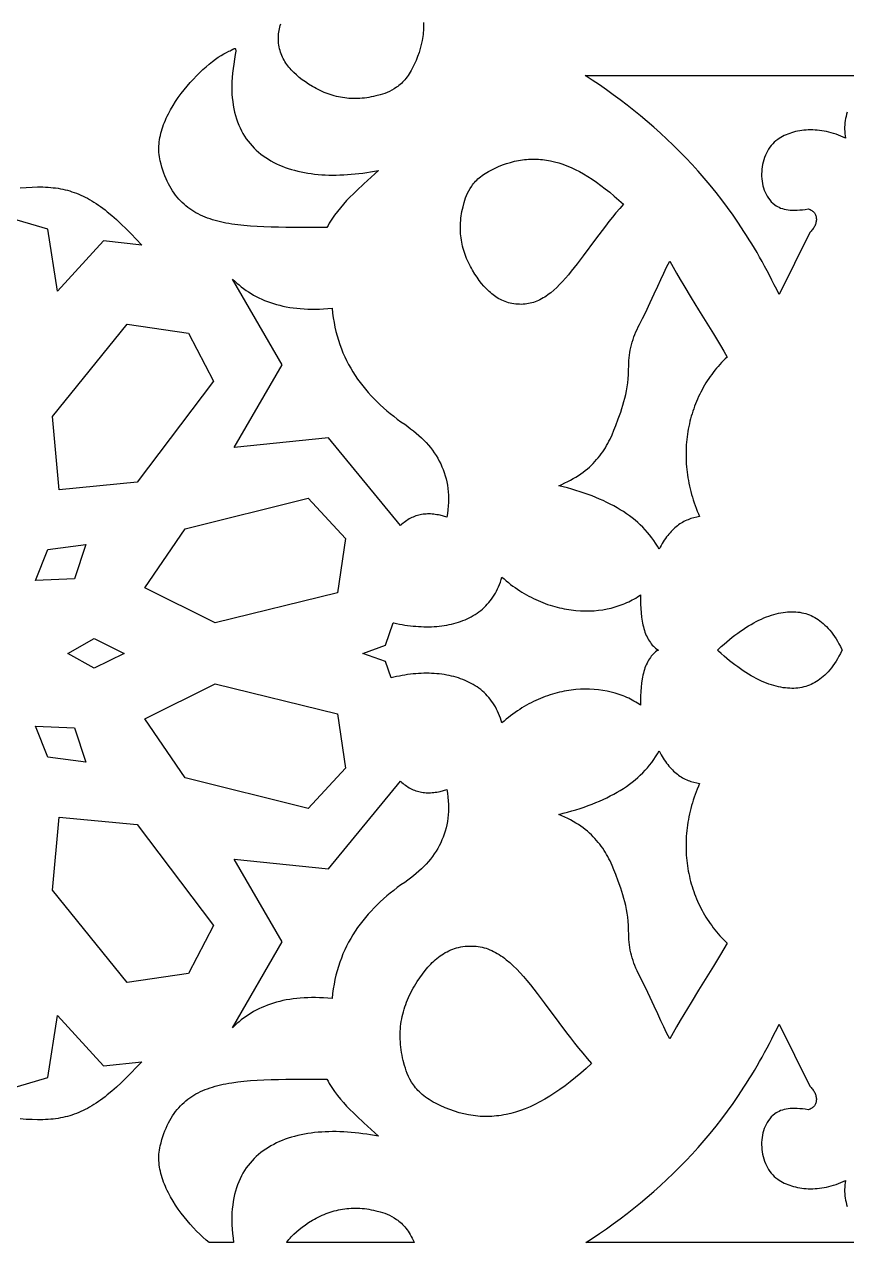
# Model space of a CAD drawing. Extents: x -575 to 575, y -425 to 425.
# Drawn here: x -467.9 to -411.5, y -365 to -281.5 of the extents above; entities that cross this region are included whole.
import ezdxf

# ---------------------------------------------------------------- set-up
doc = ezdxf.new("R2010")
doc.units = 0
doc.layers.add('LAYER_1', color=18, linetype='CONTINUOUS')

msp = doc.modelspace()

# ---------------------------------------------------------------- linework, layer by layer
at = {"layer": 'LAYER_1'}
for points in [[(-440.555, -281.396), (-440.552, -281.533), (-440.552, -281.669), (-440.556, -281.806), (-440.563, -281.943), (-440.573, -282.079), (-440.587, -282.216), (-440.604, -282.352), (-440.624, -282.489), (-440.648, -282.625), (-440.706, -282.899), (-440.776, -283.172), (-440.86, -283.446), (-440.957, -283.721), (-441.068, -283.997), (-441.191, -284.273), (-441.328, -284.551), (-441.396, -284.679), (-441.466, -284.802), (-441.538, -284.918), (-441.611, -285.028), (-441.686, -285.132), (-441.762, -285.231), (-441.839, -285.324), (-441.917, -285.412), (-441.995, -285.496), (-442.075, -285.574), (-442.155, -285.647), (-442.236, -285.716), (-442.318, -285.781), (-442.4, -285.841), (-442.564, -285.951), (-442.729, -286.046), (-442.893, -286.128), (-443.055, -286.199), (-443.216, -286.26), (-443.373, -286.312), (-443.527, -286.358), (-443.819, -286.434), (-443.978, -286.472), (-444.137, -286.505), (-444.294, -286.533), (-444.451, -286.557), (-444.606, -286.577), (-444.76, -286.593), (-444.913, -286.604), (-445.065, -286.612), (-445.216, -286.615), (-445.366, -286.614), (-445.515, -286.609), (-445.663, -286.6), (-445.81, -286.587), (-445.956, -286.57), (-446.101, -286.548), (-446.245, -286.524), (-446.388, -286.495), (-446.53, -286.462), (-446.671, -286.426), (-446.812, -286.385), (-446.951, -286.341), (-447.09, -286.294), (-447.227, -286.242), (-447.364, -286.187), (-447.5, -286.129), (-447.635, -286.067), (-447.769, -286.001), (-447.902, -285.932), (-448.035, -285.859), (-448.167, -285.783), (-448.428, -285.621), (-448.65, -285.471), (-448.865, -285.318), (-449.07, -285.16), (-449.265, -284.997), (-449.448, -284.828), (-449.536, -284.741), (-449.62, -284.652), (-449.701, -284.562), (-449.779, -284.47), (-449.854, -284.376), (-449.925, -284.28), (-449.993, -284.182), (-450.056, -284.082), (-450.117, -283.98), (-450.173, -283.876), (-450.225, -283.769), (-450.273, -283.66), (-450.317, -283.549), (-450.356, -283.435), (-450.391, -283.318), (-450.422, -283.199), (-450.448, -283.077), (-450.469, -282.952), (-450.486, -282.824), (-450.497, -282.693), (-450.504, -282.559), (-450.505, -282.423), (-450.501, -282.301), (-450.492, -282.181), (-450.478, -282.062), (-450.459, -281.945), (-450.434, -281.829), (-450.405, -281.714), (-450.371, -281.601), (-450.332, -281.488)], [(-411.513, -287.544), (-411.553, -287.687), (-411.589, -287.831), (-411.62, -287.976), (-411.645, -288.122), (-411.665, -288.269), (-411.679, -288.417), (-411.687, -288.566), (-411.689, -288.716), (-411.684, -288.867), (-411.672, -289.018), (-411.654, -289.171), (-411.628, -289.323), (-411.79, -289.249), (-411.952, -289.179), (-412.115, -289.115), (-412.277, -289.057), (-412.439, -289.004), (-412.602, -288.957), (-412.763, -288.915), (-412.924, -288.878), (-413.085, -288.846), (-413.245, -288.82), (-413.404, -288.798), (-413.561, -288.782), (-413.718, -288.77), (-413.873, -288.764), (-414.027, -288.762), (-414.179, -288.765), (-414.329, -288.773), (-414.477, -288.785), (-414.624, -288.802), (-414.768, -288.823), (-414.909, -288.85), (-415.049, -288.88), (-415.185, -288.915), (-415.319, -288.954), (-415.45, -288.997), (-415.578, -289.045), (-415.703, -289.096), (-415.824, -289.152), (-415.942, -289.211), (-416.056, -289.275), (-416.167, -289.342), (-416.274, -289.414), (-416.393, -289.504), (-416.507, -289.604), (-416.614, -289.711), (-416.714, -289.827), (-416.808, -289.95), (-416.895, -290.079), (-416.975, -290.214), (-417.048, -290.355), (-417.114, -290.501), (-417.173, -290.651), (-417.225, -290.805), (-417.269, -290.962), (-417.306, -291.122), (-417.336, -291.283), (-417.358, -291.446), (-417.373, -291.61), (-417.379, -291.775), (-417.378, -291.939), (-417.369, -292.102), (-417.351, -292.264), (-417.326, -292.423), (-417.292, -292.581), (-417.251, -292.735), (-417.2, -292.885), (-417.141, -293.031), (-417.074, -293.173), (-416.998, -293.308), (-416.913, -293.438), (-416.819, -293.561), (-416.716, -293.677), (-416.604, -293.786), (-416.483, -293.886), (-416.39, -293.952), (-416.291, -294.011), (-416.186, -294.064), (-416.074, -294.111), (-415.957, -294.152), (-415.832, -294.186), (-415.701, -294.213), (-415.563, -294.235), (-415.417, -294.25), (-415.265, -294.258), (-415.105, -294.26), (-414.937, -294.256), (-414.761, -294.245), (-414.577, -294.228), (-414.385, -294.204), (-414.184, -294.174), (-414.115, -294.196), (-414.051, -294.222), (-413.992, -294.251), (-413.937, -294.284), (-413.887, -294.32), (-413.841, -294.359), (-413.8, -294.4), (-413.763, -294.444), (-413.731, -294.49), (-413.703, -294.539), (-413.679, -294.589), (-413.66, -294.641), (-413.645, -294.695), (-413.634, -294.751), (-413.627, -294.807), (-413.624, -294.865), (-413.625, -294.924), (-413.629, -294.984), (-413.638, -295.044), (-413.651, -295.104), (-413.667, -295.165), (-413.687, -295.226), (-413.71, -295.287), (-413.737, -295.347), (-413.768, -295.407), (-413.802, -295.467), (-413.839, -295.525), (-413.88, -295.583), (-413.924, -295.639), (-413.972, -295.694), (-414.022, -295.747), (-414.076, -295.799), (-416.186, -300.031), (-416.345, -299.698), (-416.507, -299.369), (-416.67, -299.044), (-416.835, -298.722), (-417.002, -298.405), (-417.171, -298.091), (-417.342, -297.78), (-417.514, -297.474), (-417.688, -297.171), (-417.864, -296.872), (-418.042, -296.576), (-418.222, -296.284), (-418.403, -295.995), (-418.586, -295.71), (-418.956, -295.15), (-419.333, -294.603), (-419.717, -294.069), (-420.107, -293.548), (-420.502, -293.04), (-420.904, -292.544), (-421.312, -292.059), (-421.725, -291.587), (-422.144, -291.125), (-422.568, -290.675), (-422.997, -290.235), (-423.431, -289.806), (-423.871, -289.386), (-424.315, -288.977), (-424.763, -288.577), (-425.216, -288.186), (-425.674, -287.804), (-426.135, -287.431), (-426.601, -287.066), (-427.071, -286.709), (-427.544, -286.36), (-428.021, -286.018), (-428.501, -285.683), (-428.985, -285.356), (-429.472, -285.034), (-410.008, -285.034)], [(-468.201, -292.73), (-467.788, -292.697), (-467.391, -292.675), (-467.009, -292.666), (-466.824, -292.666), (-466.641, -292.67), (-466.462, -292.677), (-466.286, -292.687), (-466.112, -292.701), (-465.942, -292.718), (-465.773, -292.739), (-465.607, -292.763), (-465.444, -292.792), (-465.282, -292.824), (-465.122, -292.86), (-464.964, -292.9), (-464.807, -292.944), (-464.652, -292.992), (-464.498, -293.044), (-464.345, -293.1), (-464.193, -293.161), (-464.042, -293.226), (-463.892, -293.295), (-463.742, -293.369), (-463.592, -293.447), (-463.443, -293.53), (-463.293, -293.618), (-463.143, -293.71), (-462.993, -293.807), (-462.843, -293.909), (-462.692, -294.016), (-462.54, -294.128), (-462.387, -294.244), (-462.233, -294.366), (-461.921, -294.626), (-461.603, -294.907), (-461.277, -295.209), (-460.943, -295.534), (-460.598, -295.881), (-460.242, -296.252), (-459.874, -296.646), (-462.497, -296.36), (-465.635, -299.803), (-466.298, -295.555), (-474.191, -293.245)], [(-474.191, -356.004), (-466.298, -353.694), (-465.635, -349.447), (-462.497, -352.89), (-459.874, -352.604), (-460.242, -352.998), (-460.598, -353.369), (-460.943, -353.716), (-461.277, -354.041), (-461.603, -354.343), (-461.921, -354.624), (-462.233, -354.883), (-462.387, -355.005), (-462.54, -355.122), (-462.692, -355.234), (-462.843, -355.341), (-462.993, -355.443), (-463.143, -355.54), (-463.293, -355.632), (-463.443, -355.719), (-463.592, -355.802), (-463.742, -355.881), (-463.892, -355.955), (-464.042, -356.024), (-464.193, -356.089), (-464.345, -356.149), (-464.498, -356.206), (-464.652, -356.258), (-464.807, -356.306), (-464.964, -356.35), (-465.122, -356.39), (-465.282, -356.426), (-465.444, -356.458), (-465.607, -356.486), (-465.773, -356.511), (-465.942, -356.532), (-466.112, -356.549), (-466.286, -356.563), (-466.462, -356.573), (-466.641, -356.58), (-466.824, -356.583), (-467.009, -356.584), (-467.391, -356.574), (-467.788, -356.553), (-468.201, -356.519)], [(-410.037, -365), (-429.42, -365), (-428.985, -364.713), (-428.501, -364.385), (-428.021, -364.05), (-427.544, -363.708), (-427.071, -363.359), (-426.601, -363.002), (-426.135, -362.637), (-425.674, -362.264), (-425.216, -361.882), (-424.763, -361.491), (-424.315, -361.091), (-423.871, -360.682), (-423.431, -360.263), (-422.997, -359.833), (-422.568, -359.394), (-422.144, -358.943), (-421.725, -358.482), (-421.312, -358.009), (-420.904, -357.525), (-420.502, -357.028), (-420.107, -356.52), (-419.717, -355.999), (-419.333, -355.465), (-418.956, -354.919), (-418.586, -354.358), (-418.403, -354.073), (-418.222, -353.785), (-418.042, -353.492), (-417.864, -353.197), (-417.688, -352.897), (-417.514, -352.595), (-417.342, -352.288), (-417.171, -351.978), (-417.002, -351.664), (-416.835, -351.346), (-416.67, -351.025), (-416.507, -350.699), (-416.345, -350.37), (-416.186, -350.037), (-414.076, -354.27), (-414.022, -354.321), (-413.972, -354.375), (-413.924, -354.43), (-413.88, -354.486), (-413.839, -354.543), (-413.802, -354.602), (-413.768, -354.661), (-413.737, -354.721), (-413.71, -354.782), (-413.687, -354.842), (-413.667, -354.903), (-413.651, -354.964), (-413.638, -355.025), (-413.629, -355.085), (-413.625, -355.144), (-413.624, -355.203), (-413.627, -355.261), (-413.634, -355.318), (-413.645, -355.373), (-413.66, -355.427), (-413.679, -355.479), (-413.703, -355.53), (-413.731, -355.578), (-413.763, -355.625), (-413.8, -355.669), (-413.841, -355.71), (-413.887, -355.749), (-413.937, -355.784), (-413.992, -355.817), (-414.051, -355.846), (-414.115, -355.872), (-414.184, -355.895), (-414.385, -355.865), (-414.577, -355.841), (-414.761, -355.823), (-414.937, -355.813), (-415.105, -355.808), (-415.265, -355.81), (-415.417, -355.819), (-415.563, -355.834), (-415.701, -355.855), (-415.832, -355.883), (-415.957, -355.917), (-416.074, -355.957), (-416.186, -356.004), (-416.291, -356.057), (-416.39, -356.117), (-416.483, -356.182), (-416.604, -356.282), (-416.716, -356.391), (-416.819, -356.507), (-416.913, -356.63), (-416.998, -356.76), (-417.074, -356.896), (-417.141, -357.037), (-417.2, -357.183), (-417.251, -357.334), (-417.292, -357.488), (-417.326, -357.645), (-417.351, -357.805), (-417.369, -357.966), (-417.378, -358.13), (-417.379, -358.294), (-417.373, -358.458), (-417.358, -358.622), (-417.336, -358.785), (-417.306, -358.947), (-417.269, -359.106), (-417.225, -359.263), (-417.173, -359.417), (-417.114, -359.567), (-417.048, -359.713), (-416.975, -359.854), (-416.895, -359.989), (-416.808, -360.119), (-416.714, -360.241), (-416.614, -360.357), (-416.507, -360.465), (-416.393, -360.564), (-416.274, -360.655), (-416.167, -360.726), (-416.056, -360.793), (-415.942, -360.857), (-415.824, -360.917), (-415.703, -360.972), (-415.578, -361.024), (-415.45, -361.071), (-415.319, -361.115), (-415.185, -361.154), (-415.049, -361.188), (-414.909, -361.219), (-414.768, -361.245), (-414.624, -361.266), (-414.477, -361.283), (-414.329, -361.296), (-414.179, -361.304), (-414.027, -361.307), (-413.873, -361.305), (-413.718, -361.298), (-413.561, -361.287), (-413.404, -361.27), (-413.245, -361.249), (-413.085, -361.222), (-412.924, -361.191), (-412.763, -361.154), (-412.602, -361.112), (-412.439, -361.064), (-412.277, -361.011), (-412.115, -360.953), (-411.952, -360.889), (-411.79, -360.82), (-411.628, -360.745), (-411.654, -360.898), (-411.672, -361.05), (-411.684, -361.201), (-411.689, -361.352), (-411.687, -361.502), (-411.679, -361.651), (-411.665, -361.799), (-411.645, -361.947), (-411.62, -362.093), (-411.589, -362.238), (-411.553, -362.382), (-411.513, -362.524)]]:
    msp.add_lwpolyline(points, dxfattribs=at)
for points in [[(-453.475, -283.182), (-453.462, -283.187), (-453.452, -283.195), (-453.444, -283.207), (-453.432, -283.244), (-453.428, -283.299), (-453.431, -283.374), (-453.442, -283.473), (-453.459, -283.595), (-453.515, -283.923), (-453.568, -284.246), (-453.612, -284.562), (-453.647, -284.87), (-453.672, -285.171), (-453.688, -285.465), (-453.695, -285.751), (-453.693, -286.03), (-453.683, -286.301), (-453.663, -286.565), (-453.636, -286.822), (-453.6, -287.073), (-453.556, -287.315), (-453.504, -287.551), (-453.444, -287.78), (-453.377, -288.003), (-453.302, -288.218), (-453.22, -288.426), (-453.13, -288.628), (-453.033, -288.823), (-452.929, -289.012), (-452.819, -289.193), (-452.701, -289.369), (-452.578, -289.538), (-452.447, -289.7), (-452.311, -289.856), (-452.168, -290.006), (-452.02, -290.149), (-451.865, -290.287), (-451.705, -290.418), (-451.54, -290.543), (-451.369, -290.662), (-451.192, -290.775), (-451.011, -290.882), (-450.825, -290.983), (-450.634, -291.078), (-450.438, -291.167), (-450.238, -291.251), (-450.033, -291.329), (-449.824, -291.402), (-449.611, -291.469), (-449.394, -291.53), (-449.174, -291.586), (-448.949, -291.636), (-448.721, -291.681), (-448.49, -291.721), (-448.256, -291.756), (-448.018, -291.785), (-447.778, -291.809), (-447.535, -291.828), (-447.289, -291.842), (-447.04, -291.851), (-446.789, -291.855), (-446.537, -291.854), (-446.282, -291.849), (-446.025, -291.838), (-445.766, -291.823), (-445.506, -291.803), (-445.244, -291.779), (-444.98, -291.749), (-444.716, -291.716), (-444.451, -291.678), (-444.184, -291.635), (-443.917, -291.589), (-443.649, -291.537), (-444.149, -292.001), (-444.644, -292.455), (-445.129, -292.907), (-445.365, -293.135), (-445.597, -293.366), (-445.823, -293.602), (-446.043, -293.842), (-446.255, -294.088), (-446.459, -294.342), (-446.655, -294.604), (-446.749, -294.739), (-446.841, -294.876), (-446.93, -295.016), (-447.017, -295.159), (-447.1, -295.304), (-447.181, -295.453), (-449.457, -295.447), (-449.989, -295.442), (-450.505, -295.435), (-451.007, -295.423), (-451.493, -295.406), (-451.965, -295.382), (-452.421, -295.352), (-452.862, -295.313), (-453.288, -295.266), (-453.699, -295.208), (-453.899, -295.175), (-454.095, -295.139), (-454.287, -295.1), (-454.476, -295.058), (-454.66, -295.013), (-454.841, -294.964), (-455.018, -294.912), (-455.191, -294.856), (-455.361, -294.796), (-455.526, -294.733), (-455.688, -294.665), (-455.846, -294.593), (-456, -294.517), (-456.151, -294.437), (-456.297, -294.352), (-456.44, -294.263), (-456.579, -294.169), (-456.714, -294.07), (-456.845, -293.966), (-456.972, -293.856), (-457.096, -293.742), (-457.215, -293.622), (-457.331, -293.497), (-457.443, -293.366), (-457.551, -293.23), (-457.656, -293.087), (-457.756, -292.939), (-457.853, -292.784), (-457.946, -292.623), (-458.035, -292.456), (-458.12, -292.283), (-458.201, -292.102), (-458.278, -291.916), (-458.352, -291.722), (-458.421, -291.521), (-458.487, -291.313), (-458.549, -291.098), (-458.607, -290.876), (-458.638, -290.735), (-458.663, -290.594), (-458.682, -290.451), (-458.695, -290.307), (-458.701, -290.163), (-458.702, -290.018), (-458.697, -289.872), (-458.687, -289.725), (-458.671, -289.579), (-458.65, -289.431), (-458.624, -289.284), (-458.593, -289.136), (-458.557, -288.988), (-458.517, -288.84), (-458.472, -288.692), (-458.423, -288.544), (-458.369, -288.397), (-458.312, -288.25), (-458.25, -288.103), (-458.185, -287.957), (-458.117, -287.811), (-458.045, -287.666), (-457.891, -287.378), (-457.725, -287.095), (-457.549, -286.815), (-457.363, -286.541), (-457.168, -286.273), (-456.967, -286.012), (-456.76, -285.758), (-456.547, -285.511), (-456.332, -285.274), (-456.114, -285.047), (-455.895, -284.829), (-455.675, -284.623), (-455.458, -284.428), (-455.242, -284.245), (-455.03, -284.076), (-454.824, -283.92), (-454.623, -283.779), (-454.429, -283.653), (-454.244, -283.543), (-454.068, -283.449), (-453.904, -283.373), (-453.819, -283.335), (-453.743, -283.297), (-453.617, -283.23), (-453.566, -283.205), (-453.524, -283.188), (-453.489, -283.181)], [(-432.808, -290.761), (-432.671, -290.768), (-432.533, -290.778), (-432.396, -290.791), (-432.258, -290.807), (-432.121, -290.827), (-431.982, -290.851), (-431.844, -290.878), (-431.567, -290.941), (-431.288, -291.019), (-431.008, -291.11), (-430.726, -291.215), (-430.442, -291.334), (-430.157, -291.467), (-429.87, -291.614), (-429.58, -291.774), (-429.288, -291.949), (-428.993, -292.138), (-428.696, -292.341), (-428.396, -292.558), (-428.093, -292.789), (-427.786, -293.034), (-427.477, -293.294), (-427.164, -293.568), (-426.847, -293.856), (-427.108, -294.151), (-427.363, -294.448), (-427.61, -294.747), (-427.852, -295.047), (-428.088, -295.348), (-428.318, -295.648), (-428.764, -296.243), (-429.612, -297.393), (-430.02, -297.935), (-430.221, -298.196), (-430.422, -298.448), (-430.622, -298.691), (-430.821, -298.924), (-431.021, -299.146), (-431.222, -299.357), (-431.423, -299.555), (-431.626, -299.741), (-431.831, -299.913), (-431.935, -299.994), (-432.039, -300.07), (-432.143, -300.143), (-432.249, -300.212), (-432.355, -300.277), (-432.462, -300.338), (-432.57, -300.395), (-432.679, -300.447), (-432.789, -300.495), (-432.901, -300.539), (-433.013, -300.578), (-433.126, -300.612), (-433.241, -300.641), (-433.357, -300.665), (-433.474, -300.685), (-433.593, -300.699), (-433.713, -300.708), (-433.835, -300.712), (-433.972, -300.71), (-434.105, -300.704), (-434.236, -300.692), (-434.364, -300.676), (-434.489, -300.655), (-434.611, -300.629), (-434.73, -300.598), (-434.847, -300.563), (-434.961, -300.523), (-435.072, -300.48), (-435.181, -300.431), (-435.288, -300.379), (-435.392, -300.323), (-435.495, -300.263), (-435.595, -300.199), (-435.692, -300.132), (-435.788, -300.061), (-435.882, -299.986), (-435.974, -299.908), (-436.064, -299.827), (-436.153, -299.742), (-436.24, -299.655), (-436.409, -299.471), (-436.572, -299.276), (-436.73, -299.071), (-436.883, -298.857), (-437.033, -298.634), (-437.195, -298.373), (-437.271, -298.241), (-437.344, -298.109), (-437.413, -297.976), (-437.479, -297.841), (-437.541, -297.706), (-437.599, -297.57), (-437.654, -297.434), (-437.706, -297.296), (-437.753, -297.158), (-437.797, -297.018), (-437.838, -296.878), (-437.874, -296.737), (-437.907, -296.595), (-437.936, -296.452), (-437.961, -296.308), (-437.982, -296.163), (-437.999, -296.017), (-438.012, -295.87), (-438.021, -295.722), (-438.026, -295.573), (-438.027, -295.423), (-438.024, -295.272), (-438.017, -295.12), (-438.005, -294.967), (-437.989, -294.812), (-437.969, -294.657), (-437.945, -294.501), (-437.917, -294.343), (-437.884, -294.185), (-437.846, -294.025), (-437.77, -293.733), (-437.724, -293.58), (-437.672, -293.422), (-437.611, -293.262), (-437.54, -293.099), (-437.458, -292.935), (-437.363, -292.771), (-437.253, -292.606), (-437.193, -292.524), (-437.128, -292.443), (-437.059, -292.362), (-436.986, -292.282), (-436.908, -292.202), (-436.825, -292.123), (-436.736, -292.045), (-436.643, -291.968), (-436.544, -291.893), (-436.44, -291.818), (-436.33, -291.745), (-436.214, -291.673), (-436.091, -291.603), (-435.963, -291.534), (-435.685, -291.398), (-435.409, -291.274), (-435.133, -291.164), (-434.858, -291.067), (-434.584, -290.983), (-434.311, -290.912), (-434.038, -290.855), (-433.901, -290.831), (-433.765, -290.811), (-433.628, -290.793), (-433.491, -290.78), (-433.355, -290.769), (-433.218, -290.762), (-433.081, -290.759), (-432.945, -290.758)], [(-423.445, -298.171), (-423.209, -298.587), (-422.966, -299.005), (-422.718, -299.423), (-422.212, -300.259), (-421.697, -301.092), (-420.681, -302.735), (-420.196, -303.536), (-419.964, -303.93), (-419.739, -304.32), (-419.868, -304.443), (-419.994, -304.569), (-420.118, -304.697), (-420.238, -304.828), (-420.356, -304.96), (-420.471, -305.096), (-420.583, -305.233), (-420.692, -305.372), (-420.798, -305.514), (-420.902, -305.658), (-421.002, -305.803), (-421.1, -305.951), (-421.195, -306.101), (-421.286, -306.252), (-421.375, -306.406), (-421.461, -306.561), (-421.543, -306.718), (-421.623, -306.877), (-421.699, -307.037), (-421.772, -307.199), (-421.843, -307.363), (-421.91, -307.528), (-421.974, -307.695), (-422.034, -307.863), (-422.092, -308.032), (-422.146, -308.203), (-422.197, -308.375), (-422.245, -308.549), (-422.289, -308.724), (-422.331, -308.899), (-422.369, -309.076), (-422.403, -309.254), (-422.434, -309.434), (-422.462, -309.614), (-422.487, -309.795), (-422.508, -309.977), (-422.525, -310.159), (-422.539, -310.343), (-422.55, -310.527), (-422.557, -310.713), (-422.561, -310.898), (-422.561, -311.085), (-422.557, -311.272), (-422.55, -311.459), (-422.54, -311.647), (-422.525, -311.836), (-422.507, -312.025), (-422.486, -312.214), (-422.461, -312.404), (-422.432, -312.593), (-422.399, -312.784), (-422.363, -312.974), (-422.322, -313.164), (-422.279, -313.355), (-422.231, -313.545), (-422.179, -313.736), (-422.124, -313.926), (-422.065, -314.116), (-422.002, -314.307), (-421.934, -314.497), (-421.864, -314.686), (-421.789, -314.876), (-421.71, -315.065), (-421.627, -315.254), (-421.83, -315.289), (-422.03, -315.336), (-422.226, -315.395), (-422.323, -315.429), (-422.419, -315.466), (-422.514, -315.507), (-422.608, -315.551), (-422.702, -315.598), (-422.794, -315.648), (-422.885, -315.703), (-422.975, -315.76), (-423.064, -315.822), (-423.152, -315.887), (-423.24, -315.956), (-423.325, -316.028), (-423.41, -316.105), (-423.494, -316.186), (-423.577, -316.27), (-423.658, -316.359), (-423.738, -316.452), (-423.817, -316.549), (-423.895, -316.651), (-423.971, -316.757), (-424.047, -316.867), (-424.121, -316.982), (-424.193, -317.101), (-424.265, -317.225), (-424.335, -317.354), (-424.404, -317.488), (-424.519, -317.283), (-424.642, -317.084), (-424.772, -316.89), (-424.908, -316.7), (-425.052, -316.515), (-425.203, -316.335), (-425.36, -316.159), (-425.524, -315.988), (-425.695, -315.822), (-425.872, -315.66), (-426.056, -315.503), (-426.246, -315.35), (-426.442, -315.201), (-426.645, -315.056), (-426.854, -314.916), (-427.069, -314.78), (-427.29, -314.649), (-427.518, -314.521), (-427.751, -314.397), (-427.99, -314.278), (-428.235, -314.162), (-428.485, -314.05), (-428.741, -313.942), (-429.003, -313.838), (-429.27, -313.738), (-429.543, -313.641), (-429.821, -313.549), (-430.104, -313.459), (-430.393, -313.374), (-430.686, -313.291), (-430.985, -313.213), (-431.289, -313.137), (-431.073, -313.046), (-430.864, -312.951), (-430.664, -312.854), (-430.471, -312.754), (-430.286, -312.651), (-430.108, -312.545), (-429.938, -312.437), (-429.774, -312.326), (-429.617, -312.213), (-429.466, -312.097), (-429.321, -311.979), (-429.183, -311.858), (-429.05, -311.735), (-428.923, -311.61), (-428.802, -311.482), (-428.686, -311.353), (-428.575, -311.221), (-428.468, -311.087), (-428.367, -310.951), (-428.27, -310.813), (-428.177, -310.673), (-428.088, -310.532), (-428.003, -310.388), (-427.921, -310.243), (-427.843, -310.096), (-427.768, -309.947), (-427.627, -309.645), (-427.497, -309.337), (-427.375, -309.024), (-427.202, -308.555), (-427.037, -308.09), (-426.96, -307.856), (-426.886, -307.62), (-426.817, -307.38), (-426.753, -307.136), (-426.695, -306.887), (-426.643, -306.632), (-426.597, -306.368), (-426.559, -306.097), (-426.529, -305.816), (-426.507, -305.524), (-426.495, -305.221), (-426.491, -304.906), (-426.489, -304.732), (-426.48, -304.556), (-426.464, -304.378), (-426.442, -304.2), (-426.414, -304.021), (-426.38, -303.841), (-426.34, -303.661), (-426.294, -303.482), (-426.243, -303.303), (-426.187, -303.125), (-426.127, -302.948), (-426.061, -302.773), (-425.991, -302.599), (-425.916, -302.428), (-425.838, -302.26), (-425.755, -302.095), (-425.541, -301.675), (-425.347, -301.286), (-425.011, -300.591), (-424.732, -299.992), (-424.495, -299.468), (-424.285, -299.002), (-424.089, -298.574), (-423.89, -298.164), (-423.785, -297.961), (-423.674, -297.755)], [(-453.499, -299.118), (-453.352, -299.254), (-453.2, -299.385), (-453.044, -299.512), (-452.884, -299.634), (-452.72, -299.752), (-452.552, -299.865), (-452.38, -299.973), (-452.203, -300.076), (-452.022, -300.175), (-451.837, -300.268), (-451.647, -300.357), (-451.452, -300.44), (-451.253, -300.519), (-451.05, -300.592), (-450.841, -300.659), (-450.628, -300.722), (-450.41, -300.779), (-450.188, -300.831), (-449.96, -300.877), (-449.727, -300.917), (-449.49, -300.952), (-449.247, -300.981), (-448.999, -301.005), (-448.746, -301.022), (-448.487, -301.034), (-448.224, -301.04), (-447.955, -301.039), (-447.68, -301.033), (-447.4, -301.021), (-447.115, -301.002), (-446.824, -300.977), (-446.788, -301.31), (-446.744, -301.636), (-446.69, -301.956), (-446.628, -302.27), (-446.556, -302.578), (-446.477, -302.88), (-446.389, -303.176), (-446.292, -303.466), (-446.188, -303.75), (-446.075, -304.029), (-445.955, -304.302), (-445.827, -304.57), (-445.691, -304.833), (-445.548, -305.09), (-445.397, -305.342), (-445.24, -305.589), (-445.075, -305.831), (-444.903, -306.069), (-444.725, -306.301), (-444.54, -306.529), (-444.348, -306.752), (-444.15, -306.971), (-443.945, -307.186), (-443.735, -307.396), (-443.518, -307.602), (-443.296, -307.804), (-443.068, -308.001), (-442.834, -308.195), (-442.595, -308.385), (-442.35, -308.572), (-442.101, -308.754), (-441.846, -308.933), (-441.638, -309.081), (-441.436, -309.231), (-441.242, -309.383), (-441.054, -309.538), (-440.874, -309.696), (-440.7, -309.857), (-440.534, -310.021), (-440.375, -310.188), (-440.224, -310.357), (-440.08, -310.53), (-439.944, -310.707), (-439.815, -310.886), (-439.694, -311.069), (-439.581, -311.256), (-439.475, -311.446), (-439.377, -311.64), (-439.288, -311.837), (-439.206, -312.039), (-439.133, -312.244), (-439.067, -312.453), (-439.01, -312.666), (-438.961, -312.884), (-438.921, -313.105), (-438.889, -313.331), (-438.865, -313.562), (-438.851, -313.796), (-438.845, -314.036), (-438.847, -314.279), (-438.859, -314.528), (-438.879, -314.781), (-438.908, -315.04), (-438.947, -315.303), (-439.181, -315.228), (-439.41, -315.168), (-439.523, -315.143), (-439.634, -315.123), (-439.745, -315.105), (-439.854, -315.092), (-439.962, -315.082), (-440.069, -315.075), (-440.175, -315.073), (-440.28, -315.074), (-440.383, -315.078), (-440.485, -315.086), (-440.586, -315.098), (-440.686, -315.114), (-440.784, -315.133), (-440.882, -315.156), (-440.978, -315.182), (-441.073, -315.212), (-441.167, -315.246), (-441.26, -315.284), (-441.351, -315.325), (-441.441, -315.369), (-441.531, -315.418), (-441.619, -315.47), (-441.705, -315.525), (-441.791, -315.585), (-441.875, -315.648), (-441.958, -315.714), (-442.04, -315.784), (-442.121, -315.858), (-447.059, -309.861), (-453.525, -310.528), (-450.233, -304.864), (-453.643, -298.978)], [(-456.66, -302.686), (-454.96, -305.982), (-460.182, -312.889), (-465.537, -313.412), (-465.994, -308.404), (-460.859, -302.069)], [(-445.903, -316.749), (-446.441, -320.474), (-454.845, -322.537), (-459.667, -320.133), (-456.901, -316.087), (-448.456, -313.993)], [(-464.473, -319.514), (-467.163, -319.634), (-466.305, -317.506), (-463.697, -317.169)], [(-435.034, -319.53), (-434.885, -319.656), (-434.734, -319.778), (-434.582, -319.897), (-434.428, -320.011), (-434.274, -320.122), (-434.119, -320.228), (-433.963, -320.331), (-433.806, -320.429), (-433.649, -320.524), (-433.491, -320.615), (-433.332, -320.703), (-433.172, -320.786), (-433.012, -320.866), (-432.852, -320.942), (-432.691, -321.014), (-432.53, -321.083), (-432.368, -321.148), (-432.207, -321.209), (-432.045, -321.267), (-431.883, -321.321), (-431.721, -321.371), (-431.559, -321.418), (-431.397, -321.462), (-431.235, -321.502), (-431.074, -321.539), (-430.912, -321.572), (-430.751, -321.602), (-430.431, -321.651), (-430.112, -321.687), (-429.796, -321.71), (-429.482, -321.72), (-429.172, -321.717), (-428.866, -321.702), (-428.565, -321.674), (-428.268, -321.634), (-427.976, -321.582), (-427.691, -321.519), (-427.412, -321.444), (-427.139, -321.357), (-426.874, -321.26), (-426.744, -321.207), (-426.616, -321.151), (-426.49, -321.093), (-426.367, -321.032), (-426.245, -320.968), (-426.126, -320.902), (-426.009, -320.833), (-425.895, -320.762), (-425.782, -320.688), (-425.673, -320.612), (-425.679, -320.933), (-425.677, -321.247), (-425.664, -321.553), (-425.642, -321.85), (-425.61, -322.138), (-425.567, -322.414), (-425.542, -322.548), (-425.514, -322.679), (-425.482, -322.807), (-425.448, -322.932), (-425.412, -323.053), (-425.372, -323.171), (-425.329, -323.285), (-425.283, -323.395), (-425.234, -323.502), (-425.182, -323.605), (-425.126, -323.703), (-425.068, -323.798), (-425.006, -323.888), (-424.941, -323.974), (-424.872, -324.055), (-424.8, -324.132), (-424.724, -324.204), (-424.645, -324.271), (-424.563, -324.333), (-424.476, -324.39), (-424.453, -324.39), (-424.465, -324.398), (-424.453, -324.405), (-424.476, -324.405), (-424.563, -324.462), (-424.645, -324.524), (-424.724, -324.592), (-424.8, -324.664), (-424.872, -324.74), (-424.941, -324.822), (-425.006, -324.907), (-425.068, -324.998), (-425.126, -325.092), (-425.182, -325.191), (-425.234, -325.293), (-425.283, -325.4), (-425.329, -325.511), (-425.372, -325.625), (-425.412, -325.742), (-425.448, -325.864), (-425.482, -325.988), (-425.514, -326.116), (-425.542, -326.247), (-425.567, -326.381), (-425.61, -326.658), (-425.642, -326.945), (-425.664, -327.242), (-425.677, -327.549), (-425.679, -327.863), (-425.673, -328.184), (-425.782, -328.108), (-425.895, -328.034), (-426.009, -327.962), (-426.126, -327.893), (-426.245, -327.827), (-426.367, -327.763), (-426.49, -327.702), (-426.616, -327.644), (-426.744, -327.589), (-426.874, -327.536), (-427.139, -327.438), (-427.412, -327.352), (-427.691, -327.277), (-427.976, -327.213), (-428.268, -327.161), (-428.565, -327.121), (-428.866, -327.094), (-429.172, -327.078), (-429.482, -327.076), (-429.796, -327.086), (-430.112, -327.109), (-430.431, -327.145), (-430.751, -327.194), (-430.912, -327.224), (-431.074, -327.257), (-431.235, -327.293), (-431.397, -327.333), (-431.559, -327.377), (-431.721, -327.424), (-431.883, -327.475), (-432.045, -327.529), (-432.207, -327.586), (-432.368, -327.648), (-432.53, -327.713), (-432.691, -327.781), (-432.852, -327.854), (-433.012, -327.93), (-433.172, -328.009), (-433.332, -328.093), (-433.491, -328.18), (-433.649, -328.271), (-433.806, -328.366), (-433.963, -328.465), (-434.119, -328.567), (-434.274, -328.674), (-434.428, -328.784), (-434.582, -328.899), (-434.734, -329.017), (-434.885, -329.139), (-435.034, -329.266), (-435.183, -329.396), (-435.231, -329.225), (-435.285, -329.058), (-435.343, -328.896), (-435.407, -328.739), (-435.475, -328.587), (-435.548, -328.439), (-435.625, -328.296), (-435.707, -328.157), (-435.794, -328.023), (-435.885, -327.893), (-435.98, -327.768), (-436.08, -327.648), (-436.183, -327.531), (-436.291, -327.42), (-436.402, -327.313), (-436.517, -327.21), (-436.636, -327.111), (-436.758, -327.017), (-436.884, -326.927), (-437.014, -326.842), (-437.147, -326.761), (-437.282, -326.684), (-437.422, -326.611), (-437.564, -326.542), (-437.709, -326.478), (-437.857, -326.417), (-438.008, -326.361), (-438.161, -326.309), (-438.317, -326.261), (-438.475, -326.217), (-438.636, -326.177), (-438.799, -326.141), (-438.965, -326.108), (-439.132, -326.08), (-439.301, -326.056), (-439.473, -326.036), (-439.646, -326.019), (-439.821, -326.006), (-439.997, -325.997), (-440.175, -325.992), (-440.355, -325.991), (-440.536, -325.993), (-440.718, -325.999), (-440.901, -326.009), (-441.085, -326.022), (-441.271, -326.039), (-441.457, -326.06), (-441.644, -326.084), (-441.832, -326.112), (-442.02, -326.143), (-442.209, -326.178), (-442.398, -326.216), (-442.587, -326.257), (-442.776, -326.302), (-443.167, -325.175), (-444.722, -324.625), (-443.167, -324.075), (-442.63, -322.528), (-442.587, -322.538), (-442.398, -322.58), (-442.209, -322.618), (-442.02, -322.653), (-441.832, -322.684), (-441.644, -322.711), (-441.457, -322.736), (-441.271, -322.756), (-441.085, -322.773), (-440.901, -322.786), (-440.718, -322.796), (-440.536, -322.802), (-440.355, -322.805), (-440.175, -322.803), (-439.997, -322.798), (-439.821, -322.789), (-439.646, -322.776), (-439.473, -322.76), (-439.301, -322.739), (-439.132, -322.715), (-438.965, -322.687), (-438.799, -322.655), (-438.636, -322.619), (-438.475, -322.579), (-438.317, -322.535), (-438.161, -322.487), (-438.008, -322.434), (-437.857, -322.378), (-437.709, -322.318), (-437.564, -322.253), (-437.422, -322.185), (-437.282, -322.112), (-437.147, -322.035), (-437.014, -321.954), (-436.884, -321.868), (-436.758, -321.778), (-436.636, -321.684), (-436.517, -321.586), (-436.402, -321.483), (-436.291, -321.376), (-436.183, -321.264), (-436.08, -321.148), (-435.98, -321.027), (-435.885, -320.902), (-435.794, -320.773), (-435.707, -320.639), (-435.625, -320.5), (-435.548, -320.357), (-435.475, -320.209), (-435.407, -320.056), (-435.343, -319.899), (-435.285, -319.737), (-435.231, -319.57), (-435.183, -319.399)], [(-415.163, -321.773), (-415.022, -321.781), (-414.884, -321.795), (-414.748, -321.814), (-414.615, -321.838), (-414.484, -321.868), (-414.355, -321.903), (-414.227, -321.944), (-414.102, -321.99), (-413.978, -322.042), (-413.856, -322.1), (-413.735, -322.164), (-413.616, -322.234), (-413.497, -322.31), (-413.38, -322.393), (-413.264, -322.483), (-413.149, -322.58), (-413.035, -322.684), (-412.922, -322.795), (-412.811, -322.914), (-412.701, -323.041), (-412.592, -323.176), (-412.485, -323.319), (-412.379, -323.47), (-412.276, -323.63), (-412.174, -323.798), (-412.075, -323.976), (-411.978, -324.162), (-411.883, -324.357), (-411.865, -324.398), (-411.883, -324.438), (-411.978, -324.634), (-412.075, -324.82), (-412.174, -324.997), (-412.276, -325.166), (-412.379, -325.325), (-412.485, -325.477), (-412.592, -325.62), (-412.701, -325.755), (-412.811, -325.882), (-412.922, -326.001), (-413.035, -326.112), (-413.149, -326.216), (-413.264, -326.312), (-413.38, -326.402), (-413.497, -326.485), (-413.616, -326.561), (-413.735, -326.631), (-413.856, -326.695), (-413.978, -326.753), (-414.102, -326.805), (-414.227, -326.852), (-414.355, -326.892), (-414.484, -326.928), (-414.615, -326.957), (-414.748, -326.982), (-414.884, -327.001), (-415.022, -327.014), (-415.163, -327.022), (-415.306, -327.025), (-415.451, -327.021), (-415.6, -327.012), (-415.75, -326.998), (-415.904, -326.977), (-416.06, -326.951), (-416.218, -326.919), (-416.379, -326.88), (-416.543, -326.836), (-416.708, -326.785), (-416.876, -326.728), (-417.046, -326.665), (-417.218, -326.596), (-417.391, -326.521), (-417.567, -326.439), (-417.744, -326.351), (-417.922, -326.256), (-418.102, -326.156), (-418.283, -326.049), (-418.466, -325.935), (-418.649, -325.816), (-418.834, -325.69), (-419.019, -325.558), (-419.204, -325.42), (-419.391, -325.276), (-419.578, -325.126), (-419.765, -324.969), (-419.952, -324.807), (-420.14, -324.638), (-420.328, -324.464), (-420.397, -324.398), (-420.328, -324.331), (-420.14, -324.157), (-419.952, -323.989), (-419.765, -323.826), (-419.578, -323.67), (-419.391, -323.519), (-419.204, -323.375), (-419.019, -323.237), (-418.834, -323.105), (-418.649, -322.98), (-418.466, -322.86), (-418.283, -322.747), (-418.102, -322.64), (-417.922, -322.539), (-417.744, -322.445), (-417.567, -322.357), (-417.391, -322.275), (-417.218, -322.199), (-417.046, -322.13), (-416.876, -322.067), (-416.708, -322.01), (-416.543, -321.96), (-416.379, -321.915), (-416.218, -321.877), (-416.06, -321.844), (-415.904, -321.818), (-415.75, -321.798), (-415.6, -321.783), (-415.451, -321.774), (-415.306, -321.771)], [(-461.071, -324.625), (-463.124, -325.645), (-464.931, -324.625), (-463.124, -323.605)], [(-446.441, -328.775), (-445.903, -332.501), (-448.456, -335.257), (-456.901, -333.163), (-459.667, -329.117), (-454.845, -326.713)], [(-464.473, -329.736), (-463.697, -332.081), (-466.305, -331.744), (-467.163, -329.616)], [(-424.335, -331.441), (-424.265, -331.57), (-424.193, -331.694), (-424.121, -331.814), (-424.047, -331.929), (-423.971, -332.039), (-423.895, -332.145), (-423.817, -332.246), (-423.738, -332.343), (-423.658, -332.436), (-423.577, -332.525), (-423.494, -332.61), (-423.41, -332.69), (-423.325, -332.767), (-423.24, -332.84), (-423.152, -332.909), (-423.064, -332.974), (-422.975, -333.035), (-422.885, -333.093), (-422.794, -333.147), (-422.702, -333.198), (-422.608, -333.245), (-422.514, -333.289), (-422.419, -333.329), (-422.323, -333.366), (-422.226, -333.4), (-422.03, -333.459), (-421.83, -333.506), (-421.627, -333.542), (-421.71, -333.731), (-421.789, -333.92), (-421.864, -334.109), (-421.934, -334.299), (-422.002, -334.489), (-422.065, -334.679), (-422.124, -334.87), (-422.179, -335.06), (-422.231, -335.25), (-422.279, -335.441), (-422.322, -335.631), (-422.363, -335.822), (-422.399, -336.012), (-422.432, -336.202), (-422.461, -336.392), (-422.486, -336.581), (-422.507, -336.771), (-422.525, -336.96), (-422.54, -337.148), (-422.55, -337.336), (-422.557, -337.524), (-422.561, -337.711), (-422.561, -337.897), (-422.557, -338.083), (-422.55, -338.268), (-422.539, -338.452), (-422.525, -338.636), (-422.508, -338.819), (-422.487, -339.001), (-422.462, -339.182), (-422.434, -339.362), (-422.403, -339.541), (-422.369, -339.719), (-422.331, -339.896), (-422.289, -340.072), (-422.245, -340.247), (-422.197, -340.42), (-422.146, -340.592), (-422.092, -340.763), (-422.034, -340.933), (-421.974, -341.101), (-421.91, -341.267), (-421.843, -341.433), (-421.772, -341.596), (-421.699, -341.758), (-421.623, -341.919), (-421.543, -342.077), (-421.461, -342.234), (-421.375, -342.39), (-421.286, -342.543), (-421.195, -342.695), (-421.1, -342.844), (-421.002, -342.992), (-420.902, -343.138), (-420.798, -343.282), (-420.692, -343.423), (-420.583, -343.563), (-420.471, -343.7), (-420.356, -343.835), (-420.238, -343.968), (-420.118, -344.098), (-419.994, -344.227), (-419.868, -344.352), (-419.739, -344.476), (-419.964, -344.865), (-420.196, -345.259), (-420.681, -346.061), (-421.697, -347.703), (-422.212, -348.536), (-422.718, -349.372), (-422.966, -349.791), (-423.209, -350.208), (-423.445, -350.625), (-423.674, -351.04), (-423.785, -350.834), (-423.89, -350.631), (-424.089, -350.222), (-424.285, -349.794), (-424.495, -349.327), (-424.732, -348.804), (-425.011, -348.204), (-425.347, -347.51), (-425.541, -347.121), (-425.755, -346.701), (-425.838, -346.535), (-425.916, -346.367), (-425.991, -346.196), (-426.061, -346.023), (-426.127, -345.848), (-426.187, -345.671), (-426.243, -345.493), (-426.294, -345.314), (-426.34, -345.134), (-426.38, -344.954), (-426.414, -344.775), (-426.442, -344.596), (-426.464, -344.417), (-426.48, -344.24), (-426.489, -344.064), (-426.491, -343.89), (-426.495, -343.574), (-426.507, -343.271), (-426.529, -342.979), (-426.559, -342.698), (-426.597, -342.427), (-426.643, -342.164), (-426.695, -341.908), (-426.753, -341.659), (-426.817, -341.415), (-426.886, -341.176), (-426.96, -340.939), (-427.037, -340.705), (-427.202, -340.24), (-427.375, -339.772), (-427.497, -339.458), (-427.627, -339.15), (-427.768, -338.848), (-427.843, -338.699), (-427.921, -338.552), (-428.003, -338.407), (-428.088, -338.264), (-428.177, -338.122), (-428.27, -337.982), (-428.367, -337.844), (-428.468, -337.709), (-428.575, -337.575), (-428.686, -337.443), (-428.802, -337.313), (-428.923, -337.186), (-429.05, -337.06), (-429.183, -336.938), (-429.321, -336.817), (-429.466, -336.699), (-429.617, -336.583), (-429.774, -336.469), (-429.938, -336.359), (-430.108, -336.25), (-430.286, -336.145), (-430.471, -336.042), (-430.664, -335.942), (-430.864, -335.844), (-431.073, -335.75), (-431.289, -335.658), (-430.985, -335.583), (-430.686, -335.504), (-430.393, -335.422), (-430.104, -335.336), (-429.821, -335.247), (-429.543, -335.154), (-429.27, -335.057), (-429.003, -334.957), (-428.741, -334.853), (-428.485, -334.745), (-428.235, -334.634), (-427.99, -334.518), (-427.751, -334.398), (-427.518, -334.275), (-427.29, -334.147), (-427.069, -334.015), (-426.854, -333.879), (-426.645, -333.739), (-426.442, -333.595), (-426.246, -333.446), (-426.056, -333.293), (-425.872, -333.135), (-425.695, -332.973), (-425.524, -332.807), (-425.36, -332.636), (-425.203, -332.461), (-425.052, -332.28), (-424.908, -332.095), (-424.772, -331.906), (-424.642, -331.711), (-424.519, -331.512), (-424.404, -331.308)], [(-442.04, -333.466), (-441.958, -333.536), (-441.875, -333.602), (-441.791, -333.665), (-441.705, -333.725), (-441.619, -333.78), (-441.531, -333.832), (-441.441, -333.88), (-441.351, -333.925), (-441.26, -333.966), (-441.167, -334.004), (-441.073, -334.037), (-440.978, -334.068), (-440.882, -334.094), (-440.784, -334.117), (-440.686, -334.136), (-440.586, -334.151), (-440.485, -334.163), (-440.383, -334.172), (-440.28, -334.176), (-440.175, -334.177), (-440.069, -334.174), (-439.962, -334.168), (-439.854, -334.158), (-439.745, -334.144), (-439.634, -334.127), (-439.523, -334.106), (-439.41, -334.082), (-439.181, -334.022), (-438.947, -333.947), (-438.908, -334.21), (-438.879, -334.468), (-438.859, -334.722), (-438.847, -334.97), (-438.845, -335.214), (-438.851, -335.453), (-438.865, -335.688), (-438.889, -335.918), (-438.921, -336.144), (-438.961, -336.366), (-439.01, -336.583), (-439.067, -336.797), (-439.133, -337.006), (-439.206, -337.211), (-439.288, -337.412), (-439.377, -337.61), (-439.475, -337.804), (-439.581, -337.994), (-439.694, -338.18), (-439.815, -338.363), (-439.944, -338.543), (-440.08, -338.719), (-440.224, -338.892), (-440.375, -339.062), (-440.534, -339.229), (-440.7, -339.393), (-440.874, -339.554), (-441.054, -339.711), (-441.242, -339.867), (-441.436, -340.019), (-441.638, -340.169), (-441.846, -340.316), (-442.101, -340.495), (-442.35, -340.678), (-442.595, -340.864), (-442.834, -341.055), (-443.068, -341.248), (-443.296, -341.446), (-443.518, -341.648), (-443.735, -341.854), (-443.945, -342.064), (-444.15, -342.279), (-444.348, -342.497), (-444.54, -342.721), (-444.725, -342.949), (-444.903, -343.181), (-445.075, -343.418), (-445.24, -343.661), (-445.397, -343.908), (-445.548, -344.16), (-445.691, -344.417), (-445.827, -344.68), (-445.955, -344.948), (-446.075, -345.221), (-446.188, -345.5), (-446.292, -345.784), (-446.389, -346.074), (-446.477, -346.37), (-446.556, -346.672), (-446.628, -346.98), (-446.69, -347.294), (-446.744, -347.614), (-446.788, -347.94), (-446.824, -348.273), (-447.115, -348.248), (-447.4, -348.229), (-447.68, -348.217), (-447.955, -348.21), (-448.224, -348.21), (-448.487, -348.216), (-448.746, -348.228), (-448.999, -348.245), (-449.247, -348.269), (-449.49, -348.298), (-449.727, -348.333), (-449.96, -348.373), (-450.188, -348.419), (-450.41, -348.471), (-450.628, -348.528), (-450.841, -348.59), (-451.05, -348.658), (-451.253, -348.731), (-451.452, -348.81), (-451.647, -348.893), (-451.837, -348.981), (-452.022, -349.075), (-452.203, -349.173), (-452.38, -349.277), (-452.552, -349.385), (-452.72, -349.498), (-452.884, -349.615), (-453.044, -349.738), (-453.2, -349.865), (-453.352, -349.996), (-453.499, -350.132), (-453.643, -350.272), (-450.233, -344.386), (-453.525, -338.722), (-447.059, -339.389), (-442.121, -333.392)], [(-460.182, -336.361), (-454.96, -343.267), (-456.66, -346.564), (-460.859, -347.181), (-465.994, -340.846), (-465.537, -335.838)], [(-437.091, -344.68), (-436.95, -344.691), (-436.81, -344.707), (-436.673, -344.73), (-436.536, -344.759), (-436.402, -344.793), (-436.269, -344.833), (-436.137, -344.879), (-436.006, -344.93), (-435.877, -344.986), (-435.749, -345.047), (-435.622, -345.114), (-435.497, -345.185), (-435.372, -345.262), (-435.248, -345.343), (-435.125, -345.428), (-435.003, -345.519), (-434.882, -345.613), (-434.641, -345.815), (-434.402, -346.033), (-434.166, -346.266), (-433.93, -346.514), (-433.696, -346.775), (-433.461, -347.048), (-433.227, -347.333), (-432.992, -347.629), (-432.755, -347.935), (-432.276, -348.571), (-431.281, -349.922), (-430.757, -350.62), (-430.487, -350.972), (-430.21, -351.325), (-429.926, -351.678), (-429.635, -352.029), (-429.337, -352.378), (-429.03, -352.724), (-429.402, -353.062), (-429.769, -353.384), (-430.133, -353.689), (-430.493, -353.977), (-430.848, -354.248), (-431.201, -354.503), (-431.55, -354.741), (-431.896, -354.962), (-432.239, -355.168), (-432.579, -355.356), (-432.916, -355.528), (-433.251, -355.684), (-433.584, -355.824), (-433.915, -355.947), (-434.244, -356.054), (-434.571, -356.145), (-434.897, -356.22), (-435.059, -356.252), (-435.221, -356.279), (-435.383, -356.303), (-435.544, -356.322), (-435.706, -356.338), (-435.867, -356.349), (-436.028, -356.357), (-436.189, -356.361), (-436.349, -356.36), (-436.51, -356.356), (-436.67, -356.348), (-436.83, -356.335), (-436.991, -356.319), (-437.151, -356.299), (-437.311, -356.275), (-437.472, -356.247), (-437.792, -356.18), (-438.114, -356.097), (-438.435, -355.998), (-438.758, -355.884), (-439.081, -355.755), (-439.406, -355.61), (-439.732, -355.45), (-439.883, -355.369), (-440.026, -355.287), (-440.163, -355.202), (-440.292, -355.116), (-440.415, -355.029), (-440.53, -354.94), (-440.64, -354.85), (-440.743, -354.758), (-440.841, -354.666), (-440.933, -354.572), (-441.019, -354.478), (-441.1, -354.383), (-441.176, -354.287), (-441.247, -354.191), (-441.375, -353.998), (-441.487, -353.805), (-441.584, -353.612), (-441.667, -353.421), (-441.738, -353.233), (-441.8, -353.048), (-441.853, -352.868), (-441.943, -352.525), (-441.987, -352.338), (-442.025, -352.152), (-442.059, -351.967), (-442.087, -351.783), (-442.111, -351.601), (-442.129, -351.42), (-442.143, -351.24), (-442.151, -351.062), (-442.155, -350.885), (-442.154, -350.709), (-442.148, -350.534), (-442.137, -350.36), (-442.122, -350.187), (-442.102, -350.016), (-442.077, -349.846), (-442.048, -349.677), (-442.014, -349.509), (-441.976, -349.342), (-441.933, -349.176), (-441.886, -349.012), (-441.834, -348.848), (-441.778, -348.685), (-441.718, -348.524), (-441.653, -348.363), (-441.584, -348.204), (-441.511, -348.045), (-441.434, -347.888), (-441.353, -347.731), (-441.268, -347.576), (-441.179, -347.421), (-440.988, -347.115), (-440.813, -346.853), (-440.632, -346.601), (-440.447, -346.361), (-440.255, -346.132), (-440.057, -345.916), (-439.955, -345.814), (-439.851, -345.714), (-439.745, -345.619), (-439.637, -345.528), (-439.527, -345.44), (-439.414, -345.357), (-439.299, -345.277), (-439.182, -345.202), (-439.062, -345.132), (-438.94, -345.066), (-438.815, -345.005), (-438.686, -344.948), (-438.556, -344.897), (-438.422, -344.85), (-438.285, -344.809), (-438.145, -344.773), (-438.001, -344.743), (-437.855, -344.718), (-437.705, -344.698), (-437.551, -344.685), (-437.394, -344.677), (-437.234, -344.676)], [(-447.1, -353.946), (-447.017, -354.091), (-446.93, -354.234), (-446.841, -354.374), (-446.749, -354.511), (-446.655, -354.645), (-446.459, -354.908), (-446.255, -355.161), (-446.043, -355.408), (-445.823, -355.648), (-445.597, -355.883), (-445.365, -356.114), (-445.129, -356.343), (-444.644, -356.795), (-444.149, -357.248), (-443.649, -357.712), (-443.917, -357.661), (-444.184, -357.614), (-444.451, -357.572), (-444.716, -357.534), (-444.98, -357.5), (-445.244, -357.471), (-445.506, -357.447), (-445.766, -357.427), (-446.025, -357.412), (-446.282, -357.401), (-446.537, -357.395), (-446.789, -357.395), (-447.04, -357.399), (-447.289, -357.408), (-447.535, -357.422), (-447.778, -357.441), (-448.018, -357.465), (-448.256, -357.494), (-448.49, -357.529), (-448.721, -357.568), (-448.949, -357.613), (-449.174, -357.664), (-449.394, -357.72), (-449.611, -357.781), (-449.824, -357.848), (-450.033, -357.92), (-450.238, -357.998), (-450.438, -358.082), (-450.634, -358.172), (-450.825, -358.267), (-451.011, -358.368), (-451.192, -358.475), (-451.369, -358.588), (-451.54, -358.707), (-451.705, -358.832), (-451.865, -358.963), (-452.02, -359.1), (-452.168, -359.244), (-452.311, -359.393), (-452.447, -359.55), (-452.578, -359.712), (-452.701, -359.881), (-452.819, -360.056), (-452.929, -360.238), (-453.033, -360.426), (-453.13, -360.621), (-453.22, -360.823), (-453.302, -361.032), (-453.377, -361.247), (-453.444, -361.469), (-453.504, -361.698), (-453.556, -361.934), (-453.6, -362.177), (-453.636, -362.427), (-453.663, -362.684), (-453.683, -362.948), (-453.693, -363.22), (-453.695, -363.499), (-453.688, -363.785), (-453.672, -364.078), (-453.647, -364.379), (-453.612, -364.688), (-453.569, -365), (-455.248, -365), (-455.458, -364.822), (-455.675, -364.627), (-455.895, -364.421), (-456.114, -364.203), (-456.332, -363.975), (-456.547, -363.738), (-456.76, -363.492), (-456.967, -363.238), (-457.168, -362.977), (-457.363, -362.709), (-457.549, -362.434), (-457.725, -362.155), (-457.891, -361.871), (-458.045, -361.584), (-458.117, -361.439), (-458.185, -361.293), (-458.25, -361.147), (-458.312, -361), (-458.369, -360.853), (-458.423, -360.705), (-458.472, -360.558), (-458.517, -360.41), (-458.557, -360.262), (-458.593, -360.114), (-458.624, -359.966), (-458.65, -359.818), (-458.671, -359.671), (-458.687, -359.524), (-458.697, -359.378), (-458.702, -359.232), (-458.701, -359.087), (-458.695, -358.942), (-458.682, -358.799), (-458.663, -358.656), (-458.638, -358.514), (-458.607, -358.374), (-458.549, -358.151), (-458.487, -357.936), (-458.421, -357.728), (-458.352, -357.528), (-458.278, -357.334), (-458.201, -357.147), (-458.12, -356.967), (-458.035, -356.793), (-457.946, -356.626), (-457.853, -356.465), (-457.756, -356.311), (-457.656, -356.163), (-457.551, -356.02), (-457.443, -355.883), (-457.331, -355.753), (-457.215, -355.627), (-457.096, -355.508), (-456.972, -355.393), (-456.845, -355.284), (-456.714, -355.18), (-456.579, -355.081), (-456.44, -354.987), (-456.297, -354.897), (-456.151, -354.813), (-456, -354.732), (-455.846, -354.656), (-455.688, -354.585), (-455.526, -354.517), (-455.361, -354.454), (-455.191, -354.394), (-455.018, -354.338), (-454.841, -354.286), (-454.66, -354.237), (-454.476, -354.192), (-454.287, -354.15), (-454.095, -354.111), (-453.899, -354.075), (-453.699, -354.042), (-453.288, -353.984), (-452.862, -353.936), (-452.421, -353.898), (-451.965, -353.867), (-451.493, -353.844), (-451.007, -353.827), (-450.505, -353.815), (-449.989, -353.807), (-449.457, -353.803), (-447.181, -353.797)], [(-445.065, -362.638), (-444.913, -362.645), (-444.76, -362.657), (-444.606, -362.672), (-444.451, -362.692), (-444.294, -362.717), (-444.137, -362.745), (-443.978, -362.778), (-443.819, -362.816), (-443.527, -362.892), (-443.373, -362.937), (-443.216, -362.99), (-443.055, -363.051), (-442.893, -363.122), (-442.729, -363.204), (-442.564, -363.299), (-442.4, -363.408), (-442.318, -363.469), (-442.236, -363.534), (-442.155, -363.603), (-442.075, -363.676), (-441.995, -363.754), (-441.917, -363.837), (-441.839, -363.925), (-441.762, -364.019), (-441.686, -364.117), (-441.611, -364.222), (-441.538, -364.332), (-441.466, -364.448), (-441.396, -364.57), (-441.328, -364.699), (-441.191, -364.977), (-441.181, -365), (-449.946, -365), (-449.925, -364.969), (-449.854, -364.874), (-449.779, -364.78), (-449.701, -364.688), (-449.62, -364.597), (-449.536, -364.509), (-449.448, -364.422), (-449.265, -364.253), (-449.07, -364.09), (-448.865, -363.932), (-448.65, -363.778), (-448.428, -363.629), (-448.167, -363.467), (-448.035, -363.391), (-447.902, -363.318), (-447.769, -363.249), (-447.635, -363.183), (-447.5, -363.121), (-447.364, -363.062), (-447.227, -363.007), (-447.09, -362.956), (-446.951, -362.908), (-446.812, -362.864), (-446.671, -362.824), (-446.53, -362.788), (-446.388, -362.755), (-446.245, -362.726), (-446.101, -362.701), (-445.956, -362.68), (-445.81, -362.663), (-445.663, -362.65), (-445.515, -362.641), (-445.366, -362.636), (-445.216, -362.635)]]:
    msp.add_lwpolyline(points, close=True, dxfattribs=at)

doc.saveas('drawing.dxf')
